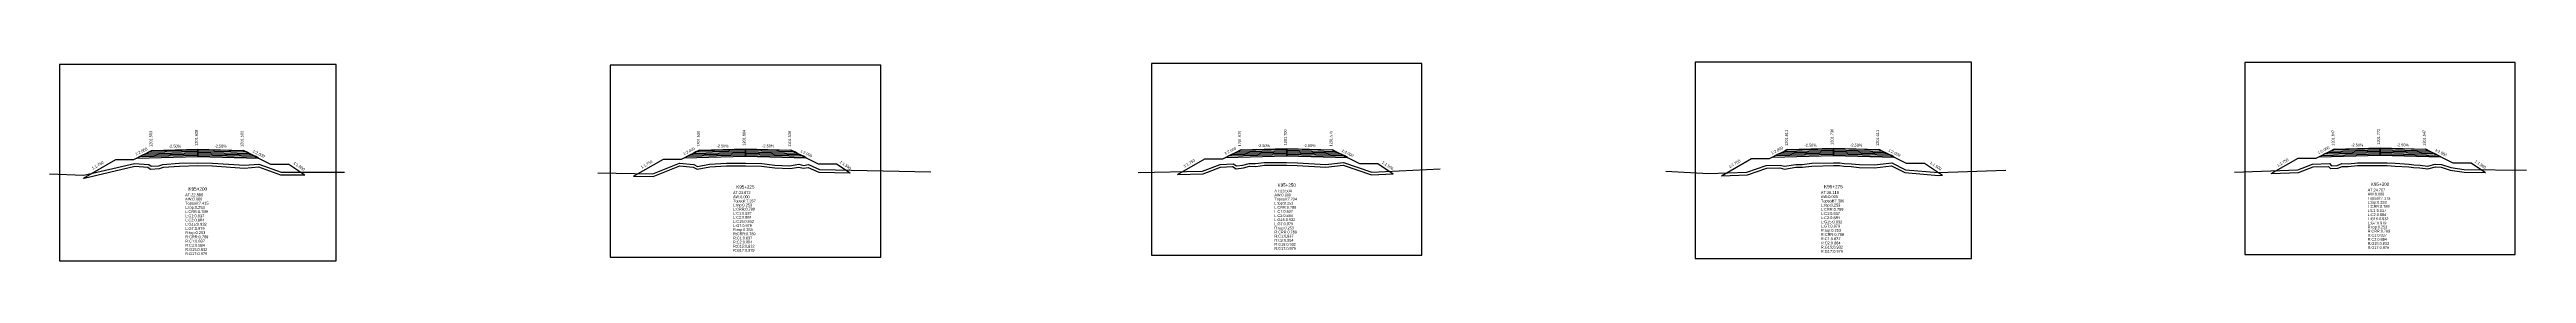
# Model space of a CAD drawing. Extents: x -7 to 78429, y 1189 to 1262.
# Drawn here: x 23240.6 to 23512.5, y 1189.4 to 1211.1 of the extents above; entities that cross this region are included whole.
import ezdxf
from ezdxf.enums import TextEntityAlignment as Align

# ---------------------------------------------------------------- set-up
doc = ezdxf.new("R2010")
doc.units = 0

msp = doc.modelspace()

# ---------------------------------------------------------------- linework, layer by layer
at = {"layer": 'A4_BORDER', "color": 7}
for points in [[(23241.692, 1189.431), (23272.069, 1189.431), (23272.069, 1210.909), (23241.692, 1210.909), (23241.692, 1189.431)], [(23302.137, 1189.823), (23331.837, 1189.823), (23331.837, 1210.823), (23302.137, 1210.823), (23302.137, 1189.823)], [(23361.551, 1190.022), (23391.251, 1190.022), (23391.251, 1211.022), (23361.551, 1211.022), (23361.551, 1190.022)], [(23421.237, 1189.691), (23451.58, 1189.691), (23451.58, 1211.146), (23421.237, 1211.146), (23421.237, 1189.691)], [(23481.55, 1190.12), (23511.25, 1190.12), (23511.25, 1211.12), (23481.55, 1211.12), (23481.55, 1190.12)]]:
    msp.add_lwpolyline(points, dxfattribs=at)
at = {"layer": 'CLEAR_GROUND', "color": 8}
for points in [[(23244.345, 1198.483), (23244.399, 1198.481), (23249.975, 1199.769), (23251.401, 1199.673), (23251.69, 1199.461), (23252.672, 1199.527), (23253.11, 1199.679), (23254.859, 1199.791), (23256.88, 1199.84), (23258.473, 1199.807), (23262.018, 1199.57), (23263.551, 1199.706), (23265.968, 1198.833), (23268.646, 1198.826)], [(23304.722, 1198.673), (23306.874, 1198.638), (23309.808, 1199.804), (23311.254, 1199.669), (23311.697, 1199.441), (23313.092, 1199.694), (23314.908, 1199.822), (23316.988, 1199.822), (23318.773, 1199.777), (23320.201, 1199.583), (23321.863, 1199.525), (23322.838, 1199.677), (23323.338, 1199.543), (23323.888, 1199.644), (23325.043, 1199.129), (23328.471, 1199.05)], [(23364.422, 1198.872), (23367.235, 1198.926), (23369.147, 1199.674), (23370.458, 1199.731), (23370.841, 1199.503), (23371.643, 1199.6), (23372.308, 1199.772), (23372.999, 1199.757), (23373.958, 1199.873), (23376.393, 1199.896), (23377.553, 1199.85), (23380.713, 1199.659), (23382.601, 1199.873), (23385.708, 1198.829), (23388.102, 1198.941)], [(23424.122, 1198.733), (23426.971, 1198.841), (23429.083, 1199.547), (23430.535, 1199.594), (23431.04, 1199.46), (23432.291, 1199.676), (23433.001, 1199.655), (23434.045, 1199.793), (23436.406, 1199.844), (23437.089, 1199.841), (23437.551, 1199.76), (23438.364, 1199.733), (23439.239, 1199.645), (23440.93, 1199.607), (23442.783, 1199.827), (23444.244, 1199.091), (23447.932, 1198.769), (23448.396, 1198.786)], [(23484.465, 1198.97), (23487.455, 1199.072), (23489.061, 1199.71), (23490.735, 1199.753), (23490.969, 1199.509), (23491.772, 1199.566), (23492.263, 1199.758), (23492.907, 1199.743), (23493.943, 1199.854), (23496.387, 1199.842), (23497.169, 1199.859), (23498.052, 1199.791), (23499.56, 1199.689), (23500.094, 1199.623), (23500.768, 1199.584), (23501.639, 1199.468), (23502.492, 1199.697), (23503.111, 1199.666), (23504.108, 1199.357), (23505.62, 1199.121), (23507.985, 1199.09)]]:
    msp.add_lwpolyline(points, dxfattribs=at)
at = {"layer": 'DESIGN_ROAD_TRIMMED', "color": 1}
for points in [[(23304.722, 1198.673), (23307.987, 1200.539), (23309.987, 1200.539), (23311.987, 1201.539), (23311.987, 1201.539), (23311.882, 1201.486), (23311.882, 1201.486), (23311.566, 1201.328), (23311.566, 1201.328), (23311.251, 1201.171), (23311.251, 1201.171), (23310.935, 1201.013), (23310.935, 1201.013), (23310.619, 1200.855), (23310.619, 1200.855), (23310.303, 1200.697), (23316.987, 1200.864), (23316.987, 1201.014), (23316.987, 1201.014), (23316.987, 1201.164), (23316.987, 1201.164), (23316.987, 1201.314), (23316.987, 1201.314), (23316.987, 1201.464), (23316.987, 1201.464), (23316.987, 1201.614), (23316.987, 1201.614), (23316.987, 1201.664), (23316.987, 1201.664), (23316.987, 1201.664), (23316.987, 1201.664), (23316.987, 1201.664), (23316.987, 1201.614), (23316.987, 1201.614), (23316.987, 1201.464), (23316.987, 1201.464), (23316.987, 1201.314), (23316.987, 1201.314), (23316.987, 1201.164), (23316.987, 1201.164), (23316.987, 1201.014), (23316.987, 1201.014), (23316.987, 1200.864), (23323.672, 1200.697), (23323.356, 1200.855), (23323.356, 1200.855), (23323.04, 1201.013), (23323.04, 1201.013), (23322.724, 1201.171), (23322.724, 1201.171), (23322.408, 1201.328), (23322.408, 1201.328), (23322.093, 1201.486), (23322.093, 1201.486), (23321.987, 1201.539), (23321.987, 1201.539), (23324.987, 1200.039), (23326.987, 1200.039), (23328.471, 1199.05)], [(23364.422, 1198.872), (23367.401, 1200.575), (23369.401, 1200.575), (23371.401, 1201.575), (23371.401, 1201.575), (23371.296, 1201.522), (23371.296, 1201.522), (23370.98, 1201.364), (23370.98, 1201.364), (23370.664, 1201.207), (23370.664, 1201.207), (23370.348, 1201.049), (23370.348, 1201.049), (23370.033, 1200.891), (23370.033, 1200.891), (23369.717, 1200.733), (23376.401, 1200.9), (23376.401, 1201.05), (23376.401, 1201.05), (23376.401, 1201.2), (23376.401, 1201.2), (23376.401, 1201.35), (23376.401, 1201.35), (23376.401, 1201.5), (23376.401, 1201.5), (23376.401, 1201.65), (23376.401, 1201.65), (23376.401, 1201.7), (23376.401, 1201.7), (23376.401, 1201.7), (23376.401, 1201.7), (23376.401, 1201.7), (23376.401, 1201.65), (23376.401, 1201.65), (23376.401, 1201.5), (23376.401, 1201.5), (23376.401, 1201.35), (23376.401, 1201.35), (23376.401, 1201.2), (23376.401, 1201.2), (23376.401, 1201.05), (23376.401, 1201.05), (23376.401, 1200.9), (23383.085, 1200.733), (23382.769, 1200.891), (23382.769, 1200.891), (23382.454, 1201.049), (23382.454, 1201.049), (23382.138, 1201.207), (23382.138, 1201.207), (23381.822, 1201.364), (23381.822, 1201.364), (23381.506, 1201.522), (23381.506, 1201.522), (23381.401, 1201.575), (23381.401, 1201.575), (23384.401, 1200.075), (23386.401, 1200.075), (23388.102, 1198.941)], [(23424.122, 1198.733), (23427.408, 1200.611), (23429.408, 1200.611), (23431.408, 1201.611), (23431.408, 1201.611), (23431.303, 1201.558), (23431.303, 1201.558), (23430.987, 1201.4), (23430.987, 1201.4), (23430.671, 1201.243), (23430.671, 1201.243), (23430.356, 1201.085), (23430.356, 1201.085), (23430.04, 1200.927), (23430.04, 1200.927), (23429.724, 1200.769), (23436.408, 1200.936), (23436.408, 1201.086), (23436.408, 1201.086), (23436.408, 1201.236), (23436.408, 1201.236), (23436.408, 1201.386), (23436.408, 1201.386), (23436.408, 1201.536), (23436.408, 1201.536), (23436.408, 1201.686), (23436.408, 1201.686), (23436.408, 1201.736), (23436.408, 1201.736), (23436.408, 1201.736), (23436.408, 1201.736), (23436.408, 1201.736), (23436.408, 1201.686), (23436.408, 1201.686), (23436.408, 1201.536), (23436.408, 1201.536), (23436.408, 1201.386), (23436.408, 1201.386), (23436.408, 1201.236), (23436.408, 1201.236), (23436.408, 1201.086), (23436.408, 1201.086), (23436.408, 1200.936), (23443.093, 1200.769), (23442.777, 1200.927), (23442.777, 1200.927), (23442.461, 1201.085), (23442.461, 1201.085), (23442.145, 1201.243), (23442.145, 1201.243), (23441.829, 1201.4), (23441.829, 1201.4), (23441.514, 1201.558), (23441.514, 1201.558), (23441.408, 1201.611), (23441.408, 1201.611), (23444.408, 1200.111), (23446.408, 1200.111), (23448.396, 1198.786)], [(23484.465, 1198.97), (23487.4, 1200.647), (23489.4, 1200.647), (23491.4, 1201.647), (23491.4, 1201.647), (23491.295, 1201.594), (23491.295, 1201.594), (23490.979, 1201.436), (23490.979, 1201.436), (23490.663, 1201.279), (23490.663, 1201.279), (23490.348, 1201.121), (23490.348, 1201.121), (23490.032, 1200.963), (23490.032, 1200.963), (23489.716, 1200.805), (23496.4, 1200.972), (23496.4, 1201.122), (23496.4, 1201.122), (23496.4, 1201.272), (23496.4, 1201.272), (23496.4, 1201.422), (23496.4, 1201.422), (23496.4, 1201.572), (23496.4, 1201.572), (23496.4, 1201.722), (23496.4, 1201.722), (23496.4, 1201.772), (23496.4, 1201.772), (23496.4, 1201.772), (23496.4, 1201.772), (23496.4, 1201.772), (23496.4, 1201.722), (23496.4, 1201.722), (23496.4, 1201.572), (23496.4, 1201.572), (23496.4, 1201.422), (23496.4, 1201.422), (23496.4, 1201.272), (23496.4, 1201.272), (23496.4, 1201.122), (23496.4, 1201.122), (23496.4, 1200.972), (23503.084, 1200.805), (23502.769, 1200.963), (23502.769, 1200.963), (23502.453, 1201.121), (23502.453, 1201.121), (23502.137, 1201.279), (23502.137, 1201.279), (23501.821, 1201.436), (23501.821, 1201.436), (23501.505, 1201.594), (23501.505, 1201.594), (23501.4, 1201.647), (23501.4, 1201.647), (23504.4, 1200.147), (23506.4, 1200.147), (23507.985, 1199.09)], [(23244.345, 1198.483), (23247.881, 1200.503), (23249.881, 1200.503), (23251.881, 1201.503), (23251.881, 1201.503), (23251.775, 1201.45), (23251.775, 1201.45), (23251.459, 1201.292), (23251.459, 1201.292), (23251.144, 1201.135), (23251.144, 1201.135), (23250.828, 1200.977), (23250.828, 1200.977), (23250.512, 1200.819), (23250.512, 1200.819), (23250.196, 1200.661), (23256.881, 1200.828), (23256.881, 1200.978), (23256.881, 1200.978), (23256.881, 1201.128), (23256.881, 1201.128), (23256.881, 1201.278), (23256.881, 1201.278), (23256.881, 1201.428), (23256.881, 1201.428), (23256.881, 1201.578), (23256.881, 1201.578), (23256.881, 1201.628), (23256.881, 1201.628), (23256.881, 1201.628), (23256.881, 1201.628), (23256.881, 1201.628), (23256.881, 1201.578), (23256.881, 1201.578), (23256.881, 1201.428), (23256.881, 1201.428), (23256.881, 1201.278), (23256.881, 1201.278), (23256.881, 1201.128), (23256.881, 1201.128), (23256.881, 1200.978), (23256.881, 1200.978), (23256.881, 1200.828), (23263.565, 1200.661), (23263.249, 1200.819), (23263.249, 1200.819), (23262.933, 1200.977), (23262.933, 1200.977), (23262.617, 1201.135), (23262.617, 1201.135), (23262.302, 1201.292), (23262.302, 1201.292), (23261.986, 1201.45), (23261.986, 1201.45), (23261.881, 1201.503), (23261.881, 1201.503), (23264.881, 1200.003), (23266.881, 1200.003), (23268.646, 1198.826)]]:
    msp.add_lwpolyline(points, dxfattribs=at)
at = {"layer": 'FINISHED_ROAD', "color": 2}
for points in [[(23307.987, 1200.539), (23309.987, 1200.539), (23311.987, 1201.539), (23311.987, 1201.539), (23316.987, 1201.664), (23321.987, 1201.539), (23321.987, 1201.539), (23324.987, 1200.039), (23326.987, 1200.039)], [(23367.401, 1200.575), (23369.401, 1200.575), (23371.401, 1201.575), (23371.401, 1201.575), (23376.401, 1201.7), (23381.401, 1201.575), (23381.401, 1201.575), (23384.401, 1200.075), (23386.401, 1200.075)], [(23427.408, 1200.611), (23429.408, 1200.611), (23431.408, 1201.611), (23431.408, 1201.611), (23436.408, 1201.736), (23441.408, 1201.611), (23441.408, 1201.611), (23444.408, 1200.111), (23446.408, 1200.111)], [(23487.4, 1200.647), (23489.4, 1200.647), (23491.4, 1201.647), (23491.4, 1201.647), (23496.4, 1201.772), (23501.4, 1201.647), (23501.4, 1201.647), (23504.4, 1200.147), (23506.4, 1200.147)], [(23247.881, 1200.503), (23249.881, 1200.503), (23251.881, 1201.503), (23251.881, 1201.503), (23256.881, 1201.628), (23261.881, 1201.503), (23261.881, 1201.503), (23264.881, 1200.003), (23266.881, 1200.003)]]:
    msp.add_lwpolyline(points, dxfattribs=at)
at = {"layer": 'LAYER_0', "color": 4}
for points in [[(23311.987, 1201.539), (23311.882, 1201.486), (23316.987, 1201.614), (23316.987, 1201.664)], [(23371.401, 1201.575), (23371.296, 1201.522), (23376.401, 1201.65), (23376.401, 1201.7)], [(23431.408, 1201.611), (23431.303, 1201.558), (23436.408, 1201.686), (23436.408, 1201.736)], [(23491.4, 1201.647), (23491.295, 1201.594), (23496.4, 1201.722), (23496.4, 1201.772)], [(23251.881, 1201.503), (23251.775, 1201.45), (23256.881, 1201.578), (23256.881, 1201.628)]]:
    msp.add_lwpolyline(points, dxfattribs=at)
at = {"layer": 'LAYER_1', "color": 4}
for points in [[(23371.296, 1201.522), (23370.98, 1201.364), (23376.401, 1201.5), (23376.401, 1201.65)], [(23431.303, 1201.558), (23430.987, 1201.4), (23436.408, 1201.536), (23436.408, 1201.686)], [(23491.295, 1201.594), (23490.979, 1201.436), (23496.4, 1201.572), (23496.4, 1201.722)], [(23251.775, 1201.45), (23251.459, 1201.292), (23256.881, 1201.428), (23256.881, 1201.578)], [(23311.882, 1201.486), (23311.566, 1201.328), (23316.987, 1201.464), (23316.987, 1201.614)]]:
    msp.add_lwpolyline(points, dxfattribs=at)
at = {"layer": 'LAYER_10', "color": 6}
for points in [[(23262.933, 1200.977), (23263.249, 1200.819), (23256.881, 1200.978), (23256.881, 1201.128)], [(23323.04, 1201.013), (23323.356, 1200.855), (23316.987, 1201.014), (23316.987, 1201.164)], [(23382.454, 1201.049), (23382.769, 1200.891), (23376.401, 1201.05), (23376.401, 1201.2)], [(23442.461, 1201.085), (23442.777, 1200.927), (23436.408, 1201.086), (23436.408, 1201.236)], [(23502.453, 1201.121), (23502.769, 1200.963), (23496.4, 1201.122), (23496.4, 1201.272)]]:
    msp.add_lwpolyline(points, dxfattribs=at)
at = {"layer": 'LAYER_11', "color": 6}
for points in [[(23263.249, 1200.819), (23263.565, 1200.661), (23256.881, 1200.828), (23256.881, 1200.978)], [(23323.356, 1200.855), (23323.672, 1200.697), (23316.987, 1200.864), (23316.987, 1201.014)], [(23382.769, 1200.891), (23383.085, 1200.733), (23376.401, 1200.9), (23376.401, 1201.05)], [(23442.777, 1200.927), (23443.093, 1200.769), (23436.408, 1200.936), (23436.408, 1201.086)], [(23502.769, 1200.963), (23503.084, 1200.805), (23496.4, 1200.972), (23496.4, 1201.122)]]:
    msp.add_lwpolyline(points, dxfattribs=at)
at = {"layer": 'LAYER_2', "color": 4}
for points in [[(23251.459, 1201.292), (23251.144, 1201.135), (23256.881, 1201.278), (23256.881, 1201.428)], [(23311.566, 1201.328), (23311.251, 1201.171), (23316.987, 1201.314), (23316.987, 1201.464)], [(23370.98, 1201.364), (23370.664, 1201.207), (23376.401, 1201.35), (23376.401, 1201.5)], [(23430.987, 1201.4), (23430.671, 1201.243), (23436.408, 1201.386), (23436.408, 1201.536)], [(23490.979, 1201.436), (23490.663, 1201.279), (23496.4, 1201.422), (23496.4, 1201.572)]]:
    msp.add_lwpolyline(points, dxfattribs=at)
at = {"layer": 'LAYER_3', "color": 4}
for points in [[(23251.144, 1201.135), (23250.828, 1200.977), (23256.881, 1201.128), (23256.881, 1201.278)], [(23311.251, 1201.171), (23310.935, 1201.013), (23316.987, 1201.164), (23316.987, 1201.314)], [(23370.664, 1201.207), (23370.348, 1201.049), (23376.401, 1201.2), (23376.401, 1201.35)], [(23430.671, 1201.243), (23430.356, 1201.085), (23436.408, 1201.236), (23436.408, 1201.386)], [(23490.663, 1201.279), (23490.348, 1201.121), (23496.4, 1201.272), (23496.4, 1201.422)]]:
    msp.add_lwpolyline(points, dxfattribs=at)
at = {"layer": 'LAYER_4', "color": 4}
for points in [[(23250.828, 1200.977), (23250.512, 1200.819), (23256.881, 1200.978), (23256.881, 1201.128)], [(23310.935, 1201.013), (23310.619, 1200.855), (23316.987, 1201.014), (23316.987, 1201.164)], [(23370.348, 1201.049), (23370.033, 1200.891), (23376.401, 1201.05), (23376.401, 1201.2)], [(23430.356, 1201.085), (23430.04, 1200.927), (23436.408, 1201.086), (23436.408, 1201.236)], [(23490.348, 1201.121), (23490.032, 1200.963), (23496.4, 1201.122), (23496.4, 1201.272)]]:
    msp.add_lwpolyline(points, dxfattribs=at)
at = {"layer": 'LAYER_5', "color": 4}
for points in [[(23250.512, 1200.819), (23250.196, 1200.661), (23256.881, 1200.828), (23256.881, 1200.978)], [(23310.619, 1200.855), (23310.303, 1200.697), (23316.987, 1200.864), (23316.987, 1201.014)], [(23370.033, 1200.891), (23369.717, 1200.733), (23376.401, 1200.9), (23376.401, 1201.05)], [(23430.04, 1200.927), (23429.724, 1200.769), (23436.408, 1200.936), (23436.408, 1201.086)], [(23490.032, 1200.963), (23489.716, 1200.805), (23496.4, 1200.972), (23496.4, 1201.122)]]:
    msp.add_lwpolyline(points, dxfattribs=at)
at = {"layer": 'LAYER_6', "color": 6}
for points in [[(23321.987, 1201.539), (23322.093, 1201.486), (23316.987, 1201.614), (23316.987, 1201.664)], [(23381.401, 1201.575), (23381.506, 1201.522), (23376.401, 1201.65), (23376.401, 1201.7)], [(23441.408, 1201.611), (23441.514, 1201.558), (23436.408, 1201.686), (23436.408, 1201.736)], [(23501.4, 1201.647), (23501.505, 1201.594), (23496.4, 1201.722), (23496.4, 1201.772)], [(23261.881, 1201.503), (23261.986, 1201.45), (23256.881, 1201.578), (23256.881, 1201.628)]]:
    msp.add_lwpolyline(points, dxfattribs=at)
at = {"layer": 'LAYER_7', "color": 6}
for points in [[(23381.506, 1201.522), (23381.822, 1201.364), (23376.401, 1201.5), (23376.401, 1201.65)], [(23441.514, 1201.558), (23441.829, 1201.4), (23436.408, 1201.536), (23436.408, 1201.686)], [(23501.505, 1201.594), (23501.821, 1201.436), (23496.4, 1201.572), (23496.4, 1201.722)], [(23261.986, 1201.45), (23262.302, 1201.292), (23256.881, 1201.428), (23256.881, 1201.578)], [(23322.093, 1201.486), (23322.408, 1201.328), (23316.987, 1201.464), (23316.987, 1201.614)]]:
    msp.add_lwpolyline(points, dxfattribs=at)
at = {"layer": 'LAYER_8', "color": 6}
for points in [[(23262.302, 1201.292), (23262.617, 1201.135), (23256.881, 1201.278), (23256.881, 1201.428)], [(23322.408, 1201.328), (23322.724, 1201.171), (23316.987, 1201.314), (23316.987, 1201.464)], [(23381.822, 1201.364), (23382.138, 1201.207), (23376.401, 1201.35), (23376.401, 1201.5)], [(23441.829, 1201.4), (23442.145, 1201.243), (23436.408, 1201.386), (23436.408, 1201.536)], [(23501.821, 1201.436), (23502.137, 1201.279), (23496.4, 1201.422), (23496.4, 1201.572)]]:
    msp.add_lwpolyline(points, dxfattribs=at)
at = {"layer": 'LAYER_9', "color": 6}
for points in [[(23262.617, 1201.135), (23262.933, 1200.977), (23256.881, 1201.128), (23256.881, 1201.278)], [(23322.724, 1201.171), (23323.04, 1201.013), (23316.987, 1201.164), (23316.987, 1201.314)], [(23382.138, 1201.207), (23382.454, 1201.049), (23376.401, 1201.2), (23376.401, 1201.35)], [(23442.145, 1201.243), (23442.461, 1201.085), (23436.408, 1201.236), (23436.408, 1201.386)], [(23502.137, 1201.279), (23502.453, 1201.121), (23496.4, 1201.272), (23496.4, 1201.422)]]:
    msp.add_lwpolyline(points, dxfattribs=at)
at = {"layer": 'NATURAL_GROUND', "color": 3}
for points in [[(23240.612, 1198.933), (23244.371, 1198.782), (23249.951, 1200.071), (23251.508, 1199.966), (23251.779, 1199.768), (23252.612, 1199.824), (23253.051, 1199.976), (23254.846, 1200.091), (23256.88, 1200.14), (23258.487, 1200.107), (23262.015, 1199.871), (23263.591, 1200.011), (23266.021, 1199.133), (23272.982, 1199.114)], [(23300.81, 1199.036), (23306.819, 1198.939), (23309.764, 1200.109), (23311.339, 1199.962), (23311.743, 1199.754), (23313.054, 1199.992), (23314.897, 1200.122), (23316.991, 1200.122), (23318.797, 1200.076), (23320.226, 1199.882), (23321.845, 1199.826), (23322.854, 1199.983), (23323.35, 1199.85), (23323.925, 1199.956), (23325.11, 1199.428), (23337.347, 1199.145)], [(23360.097, 1199.09), (23367.176, 1199.225), (23369.084, 1199.972), (23370.534, 1200.035), (23370.907, 1199.813), (23371.587, 1199.895), (23372.273, 1200.073), (23372.984, 1200.057), (23373.938, 1200.173), (23376.397, 1200.196), (23377.568, 1200.15), (23380.705, 1199.96), (23382.633, 1200.179), (23385.75, 1199.131), (23393.251, 1199.483)], [(23418.015, 1199.243), (23422.722, 1198.98), (23426.916, 1199.139), (23429.029, 1199.845), (23430.569, 1199.895), (23431.053, 1199.767), (23432.269, 1199.977), (23432.985, 1199.956), (23434.022, 1200.093), (23436.403, 1200.144), (23437.115, 1200.141), (23437.582, 1200.059), (23438.384, 1200.033), (23439.257, 1199.945), (23440.915, 1199.907), (23442.837, 1200.136), (23444.327, 1199.385), (23447.939, 1199.069), (23455.342, 1199.346)], [(23480.415, 1199.131), (23487.392, 1199.37), (23489, 1200.009), (23490.86, 1200.056), (23491.088, 1199.818), (23491.705, 1199.862), (23492.21, 1200.059), (23492.894, 1200.043), (23493.927, 1200.154), (23496.384, 1200.142), (23497.177, 1200.159), (23498.073, 1200.09), (23499.588, 1199.988), (23500.121, 1199.922), (23500.796, 1199.883), (23501.619, 1199.773), (23502.459, 1199.999), (23503.164, 1199.964), (23504.176, 1199.65), (23505.645, 1199.421), (23512.475, 1199.331)]]:
    msp.add_lwpolyline(points, dxfattribs=at)
at = {"layer": 'STRUCTURE_LEFT', "color": 4}
for points in [[(23311.987, 1201.539), (23311.882, 1201.486), (23311.882, 1201.486), (23311.566, 1201.328), (23311.566, 1201.328), (23311.251, 1201.171), (23311.251, 1201.171), (23310.935, 1201.013), (23310.935, 1201.013), (23310.619, 1200.855), (23310.619, 1200.855), (23310.303, 1200.697), (23316.987, 1200.864), (23316.987, 1201.014), (23316.987, 1201.014), (23316.987, 1201.164), (23316.987, 1201.164), (23316.987, 1201.314), (23316.987, 1201.314), (23316.987, 1201.464), (23316.987, 1201.464), (23316.987, 1201.614), (23316.987, 1201.614), (23316.987, 1201.664), (23316.987, 1201.664)], [(23371.401, 1201.575), (23371.296, 1201.522), (23371.296, 1201.522), (23370.98, 1201.364), (23370.98, 1201.364), (23370.664, 1201.207), (23370.664, 1201.207), (23370.348, 1201.049), (23370.348, 1201.049), (23370.033, 1200.891), (23370.033, 1200.891), (23369.717, 1200.733), (23376.401, 1200.9), (23376.401, 1201.05), (23376.401, 1201.05), (23376.401, 1201.2), (23376.401, 1201.2), (23376.401, 1201.35), (23376.401, 1201.35), (23376.401, 1201.5), (23376.401, 1201.5), (23376.401, 1201.65), (23376.401, 1201.65), (23376.401, 1201.7), (23376.401, 1201.7)], [(23431.408, 1201.611), (23431.303, 1201.558), (23431.303, 1201.558), (23430.987, 1201.4), (23430.987, 1201.4), (23430.671, 1201.243), (23430.671, 1201.243), (23430.356, 1201.085), (23430.356, 1201.085), (23430.04, 1200.927), (23430.04, 1200.927), (23429.724, 1200.769), (23436.408, 1200.936), (23436.408, 1201.086), (23436.408, 1201.086), (23436.408, 1201.236), (23436.408, 1201.236), (23436.408, 1201.386), (23436.408, 1201.386), (23436.408, 1201.536), (23436.408, 1201.536), (23436.408, 1201.686), (23436.408, 1201.686), (23436.408, 1201.736), (23436.408, 1201.736)], [(23491.4, 1201.647), (23491.295, 1201.594), (23491.295, 1201.594), (23490.979, 1201.436), (23490.979, 1201.436), (23490.663, 1201.279), (23490.663, 1201.279), (23490.348, 1201.121), (23490.348, 1201.121), (23490.032, 1200.963), (23490.032, 1200.963), (23489.716, 1200.805), (23496.4, 1200.972), (23496.4, 1201.122), (23496.4, 1201.122), (23496.4, 1201.272), (23496.4, 1201.272), (23496.4, 1201.422), (23496.4, 1201.422), (23496.4, 1201.572), (23496.4, 1201.572), (23496.4, 1201.722), (23496.4, 1201.722), (23496.4, 1201.772), (23496.4, 1201.772)], [(23251.881, 1201.503), (23251.775, 1201.45), (23251.775, 1201.45), (23251.459, 1201.292), (23251.459, 1201.292), (23251.144, 1201.135), (23251.144, 1201.135), (23250.828, 1200.977), (23250.828, 1200.977), (23250.512, 1200.819), (23250.512, 1200.819), (23250.196, 1200.661), (23256.881, 1200.828), (23256.881, 1200.978), (23256.881, 1200.978), (23256.881, 1201.128), (23256.881, 1201.128), (23256.881, 1201.278), (23256.881, 1201.278), (23256.881, 1201.428), (23256.881, 1201.428), (23256.881, 1201.578), (23256.881, 1201.578), (23256.881, 1201.628), (23256.881, 1201.628)]]:
    msp.add_lwpolyline(points, dxfattribs=at)
at = {"layer": 'STRUCTURE_RIGHT', "color": 6}
for points in [[(23316.987, 1201.664), (23316.987, 1201.664), (23316.987, 1201.614), (23316.987, 1201.614), (23316.987, 1201.464), (23316.987, 1201.464), (23316.987, 1201.314), (23316.987, 1201.314), (23316.987, 1201.164), (23316.987, 1201.164), (23316.987, 1201.014), (23316.987, 1201.014), (23316.987, 1200.864), (23323.672, 1200.697), (23323.356, 1200.855), (23323.356, 1200.855), (23323.04, 1201.013), (23323.04, 1201.013), (23322.724, 1201.171), (23322.724, 1201.171), (23322.408, 1201.328), (23322.408, 1201.328), (23322.093, 1201.486), (23322.093, 1201.486), (23321.987, 1201.539)], [(23376.401, 1201.7), (23376.401, 1201.7), (23376.401, 1201.65), (23376.401, 1201.65), (23376.401, 1201.5), (23376.401, 1201.5), (23376.401, 1201.35), (23376.401, 1201.35), (23376.401, 1201.2), (23376.401, 1201.2), (23376.401, 1201.05), (23376.401, 1201.05), (23376.401, 1200.9), (23383.085, 1200.733), (23382.769, 1200.891), (23382.769, 1200.891), (23382.454, 1201.049), (23382.454, 1201.049), (23382.138, 1201.207), (23382.138, 1201.207), (23381.822, 1201.364), (23381.822, 1201.364), (23381.506, 1201.522), (23381.506, 1201.522), (23381.401, 1201.575)], [(23436.408, 1201.736), (23436.408, 1201.736), (23436.408, 1201.686), (23436.408, 1201.686), (23436.408, 1201.536), (23436.408, 1201.536), (23436.408, 1201.386), (23436.408, 1201.386), (23436.408, 1201.236), (23436.408, 1201.236), (23436.408, 1201.086), (23436.408, 1201.086), (23436.408, 1200.936), (23443.093, 1200.769), (23442.777, 1200.927), (23442.777, 1200.927), (23442.461, 1201.085), (23442.461, 1201.085), (23442.145, 1201.243), (23442.145, 1201.243), (23441.829, 1201.4), (23441.829, 1201.4), (23441.514, 1201.558), (23441.514, 1201.558), (23441.408, 1201.611)], [(23496.4, 1201.772), (23496.4, 1201.772), (23496.4, 1201.722), (23496.4, 1201.722), (23496.4, 1201.572), (23496.4, 1201.572), (23496.4, 1201.422), (23496.4, 1201.422), (23496.4, 1201.272), (23496.4, 1201.272), (23496.4, 1201.122), (23496.4, 1201.122), (23496.4, 1200.972), (23503.084, 1200.805), (23502.769, 1200.963), (23502.769, 1200.963), (23502.453, 1201.121), (23502.453, 1201.121), (23502.137, 1201.279), (23502.137, 1201.279), (23501.821, 1201.436), (23501.821, 1201.436), (23501.505, 1201.594), (23501.505, 1201.594), (23501.4, 1201.647)], [(23256.881, 1201.628), (23256.881, 1201.628), (23256.881, 1201.578), (23256.881, 1201.578), (23256.881, 1201.428), (23256.881, 1201.428), (23256.881, 1201.278), (23256.881, 1201.278), (23256.881, 1201.128), (23256.881, 1201.128), (23256.881, 1200.978), (23256.881, 1200.978), (23256.881, 1200.828), (23263.565, 1200.661), (23263.249, 1200.819), (23263.249, 1200.819), (23262.933, 1200.977), (23262.933, 1200.977), (23262.617, 1201.135), (23262.617, 1201.135), (23262.302, 1201.292), (23262.302, 1201.292), (23261.986, 1201.45), (23261.986, 1201.45), (23261.881, 1201.503)]]:
    msp.add_lwpolyline(points, dxfattribs=at)

# ---------------------------------------------------------------- texts
at = {"layer": 'INFO_TEXT'}
for s, height, p in [('AT:22.590', 0.31, (23255.5, 1196.488)), ('AW:0.000', 0.31, (23255.5, 1196.028)), ('AT:23.672', 0.3, (23315.637, 1196.723)), ('AW:0.000', 0.3, (23315.637, 1196.273)), ('AT:23.504', 0.3, (23375.051, 1196.922)), ('AW:0.000', 0.3, (23375.051, 1196.472)), ('Topsoil:7.234', 0.3, (23375.051, 1196.022)), ('AT:26.116', 0.31, (23435.029, 1196.741)), ('AW:0.000', 0.31, (23435.029, 1196.281)), ('AT:24.707', 0.3, (23495.05, 1197.02)), ('AW:0.000', 0.3, (23495.05, 1196.57)), ('Topsoil:7.172', 0.3, (23495.05, 1196.12)), ('Topsoil:7.415', 0.31, (23255.5, 1195.568)), ('L:top:0.253', 0.31, (23255.5, 1195.108)), ('L:CRR:0.789', 0.31, (23255.5, 1194.647)), ('L:C1:0.837', 0.31, (23255.5, 1194.187)), ('L:C2:0.884', 0.31, (23255.5, 1193.727)), ('L:G15:0.932', 0.31, (23255.5, 1193.267)), ('Topsoil:7.267', 0.3, (23315.637, 1195.823)), ('L:top:0.253', 0.3, (23315.637, 1195.373)), ('L:CRR:0.789', 0.3, (23315.637, 1194.923)), ('L:C1:0.837', 0.3, (23315.637, 1194.473)), ('L:C2:0.884', 0.3, (23315.637, 1194.023)), ('L:G15:0.932', 0.3, (23315.637, 1193.573)), ('L:top:0.253', 0.3, (23375.051, 1195.572)), ('L:CRR:0.789', 0.3, (23375.051, 1195.122)), ('L:C1:0.837', 0.3, (23375.051, 1194.672)), ('L:C2:0.884', 0.3, (23375.051, 1194.222)), ('L:G15:0.932', 0.3, (23375.051, 1193.772)), ('L:G7:0.979', 0.3, (23375.051, 1193.322)), ('Topsoil:7.396', 0.31, (23435.029, 1195.821)), ('L:top:0.253', 0.31, (23435.029, 1195.361)), ('L:CRR:0.789', 0.31, (23435.029, 1194.902)), ('L:C1:0.837', 0.31, (23435.029, 1194.442)), ('L:C2:0.884', 0.31, (23435.029, 1193.982)), ('L:G15:0.932', 0.31, (23435.029, 1193.522)), ('L:top:0.253', 0.3, (23495.05, 1195.67)), ('L:CRR:0.789', 0.3, (23495.05, 1195.22)), ('L:C1:0.837', 0.3, (23495.05, 1194.77)), ('L:C2:0.884', 0.3, (23495.05, 1194.32)), ('L:G15:0.932', 0.3, (23495.05, 1193.87)), ('L:G7:0.979', 0.3, (23495.05, 1193.42)), ('L:G7:0.979', 0.31, (23255.5, 1192.806)), ('R:top:0.253', 0.31, (23255.5, 1192.346)), ('R:CRR:0.789', 0.31, (23255.5, 1191.886)), ('R:C1:0.837', 0.31, (23255.5, 1191.426)), ('R:C2:0.884', 0.31, (23255.5, 1190.965)), ('R:G15:0.932', 0.31, (23255.5, 1190.505)), ('L:G7:0.979', 0.3, (23315.637, 1193.123)), ('R:top:0.253', 0.3, (23315.637, 1192.673)), ('R:CRR:0.789', 0.3, (23315.637, 1192.223)), ('R:C1:0.837', 0.3, (23315.637, 1191.773)), ('R:C2:0.884', 0.3, (23315.637, 1191.323)), ('R:G15:0.932', 0.3, (23315.637, 1190.873)), ('R:top:0.253', 0.3, (23375.051, 1192.872)), ('R:CRR:0.789', 0.3, (23375.051, 1192.422)), ('R:C1:0.837', 0.3, (23375.051, 1191.972)), ('R:C2:0.884', 0.3, (23375.051, 1191.522)), ('R:G15:0.932', 0.3, (23375.051, 1191.072)), ('R:G17:0.979', 0.3, (23375.051, 1190.622)), ('L:G7:0.979', 0.31, (23435.029, 1193.063)), ('R:top:0.253', 0.31, (23435.029, 1192.603)), ('R:CRR:0.789', 0.31, (23435.029, 1192.143)), ('R:C1:0.837', 0.31, (23435.029, 1191.683)), ('R:C2:0.884', 0.31, (23435.029, 1191.224)), ('R:G15:0.932', 0.31, (23435.029, 1190.764)), ('R:top:0.253', 0.3, (23495.05, 1192.97)), ('R:CRR:0.789', 0.3, (23495.05, 1192.52)), ('R:C1:0.837', 0.3, (23495.05, 1192.07)), ('R:C2:0.884', 0.3, (23495.05, 1191.62)), ('R:G15:0.932', 0.3, (23495.05, 1191.17)), ('R:G17:0.979', 0.3, (23495.05, 1190.72)), ('R:G17:0.979', 0.31, (23255.5, 1190.045)), ('R:G17:0.979', 0.3, (23315.637, 1190.423)), ('R:G17:0.979', 0.31, (23435.029, 1190.304))]:
    msp.add_text(s, height=height, dxfattribs=at).set_placement(p)
at = {"layer": 'LEFT_TEXT_H'}
for s, height, p in [('1201.503', 0.307, (23251.881, 1201.871)), ('1201.539', 0.3, (23311.987, 1201.899)), ('1201.575', 0.3, (23371.401, 1201.935)), ('1201.611', 0.306, (23431.408, 1201.979)), ('1201.647', 0.3, (23491.4, 1202.007))]:
    msp.add_text(s, height=height, rotation=90, dxfattribs=at).set_placement(p)
at = {"layer": 'POINT_TEXT_H'}
for s, height, p in [('1201.628', 0.307, (23256.881, 1201.996)), ('1201.664', 0.3, (23316.987, 1202.024)), ('1201.700', 0.3, (23376.401, 1202.06)), ('1201.736', 0.306, (23436.408, 1202.104)), ('1201.772', 0.3, (23496.4, 1202.132))]:
    msp.add_text(s, height=height, rotation=90, dxfattribs=at).set_placement(p)
at = {"layer": 'RIGHT_TEXT_H'}
for s, height, p in [('1201.503', 0.307, (23261.881, 1201.871)), ('1201.539', 0.3, (23321.987, 1201.899)), ('1201.575', 0.3, (23381.401, 1201.935)), ('1201.611', 0.306, (23441.408, 1201.979)), ('1201.647', 0.3, (23501.4, 1202.007))]:
    msp.add_text(s, height=height, rotation=90, dxfattribs=at).set_placement(p)
at = {"layer": 'SLOPE_left'}
for s, height, rotation, p in [('1:2.000', 0.307, 26.565, (23250.798, 1201.168)), ('1:2.000', 0.3, 26.565, (23310.907, 1201.2)), ('1:2.000', 0.3, 26.565, (23370.321, 1201.236)), ('1:2.000', 0.306, 26.565, (23430.326, 1201.275)), ('1:2.000', 0.3, 26.565, (23490.32, 1201.308)), ('1:1.750', 0.307, 29.745, (23246.021, 1199.653)), ('1:1.750', 0.3, 29.745, (23306.265, 1199.762)), ('1:1.750', 0.3, 29.745, (23365.822, 1199.88)), ('1:1.750', 0.306, 29.745, (23425.674, 1199.832)), ('1:1.750', 0.3, 29.745, (23485.843, 1199.965))]:
    msp.add_text(s, height=height, rotation=rotation, dxfattribs=at).set_placement(p, align=Align.BOTTOM_CENTER)
at = {"layer": 'SLOPE_right'}
for s, height, rotation, p in [('1:2.000', 0.306, -26.565, (23442.991, 1201.025)), ('1:2.000', 0.3, -26.565, (23502.981, 1201.058)), ('1:2.000', 0.307, -26.565, (23263.463, 1200.918)), ('1:1.500', 0.307, -33.69, (23267.866, 1199.568)), ('1:2.000', 0.3, -26.565, (23323.568, 1200.95)), ('1:1.500', 0.3, -33.69, (23327.829, 1199.694)), ('1:2.000', 0.3, -26.565, (23382.982, 1200.986)), ('1:1.500', 0.3, -33.69, (23387.351, 1199.658)), ('1:1.500', 0.306, -33.69, (23447.504, 1199.601)), ('1:1.500', 0.3, -33.69, (23507.293, 1199.768))]:
    msp.add_text(s, height=height, rotation=rotation, dxfattribs=at).set_placement(p, align=Align.BOTTOM_CENTER)
at = {"layer": 'SLOPE_TEXT'}
for height, p in [(0.307, (23254.381, 1201.811)), (0.307, (23259.381, 1201.811)), (0.3, (23314.487, 1201.841)), (0.3, (23319.487, 1201.841)), (0.3, (23373.901, 1201.878)), (0.3, (23378.901, 1201.878)), (0.306, (23433.908, 1201.919)), (0.306, (23438.908, 1201.919)), (0.3, (23493.9, 1201.949)), (0.3, (23498.9, 1201.949))]:
    msp.add_text('-2.50%', height=height, dxfattribs=at).set_placement(p, align=Align.CENTER)
at = {"layer": 'STATION_TITLE'}
for s, height, p in [('K95+200', 0.368, (23256.881, 1197.102)), ('K95+225', 0.36, (23316.987, 1197.323)), ('K95+250', 0.36, (23376.401, 1197.522)), ('K95+275', 0.368, (23436.408, 1197.354)), ('K95+300', 0.36, (23496.4, 1197.62))]:
    msp.add_text(s, height=height, dxfattribs=at).set_placement(p, align=Align.CENTER)

doc.saveas('drawing.dxf')
